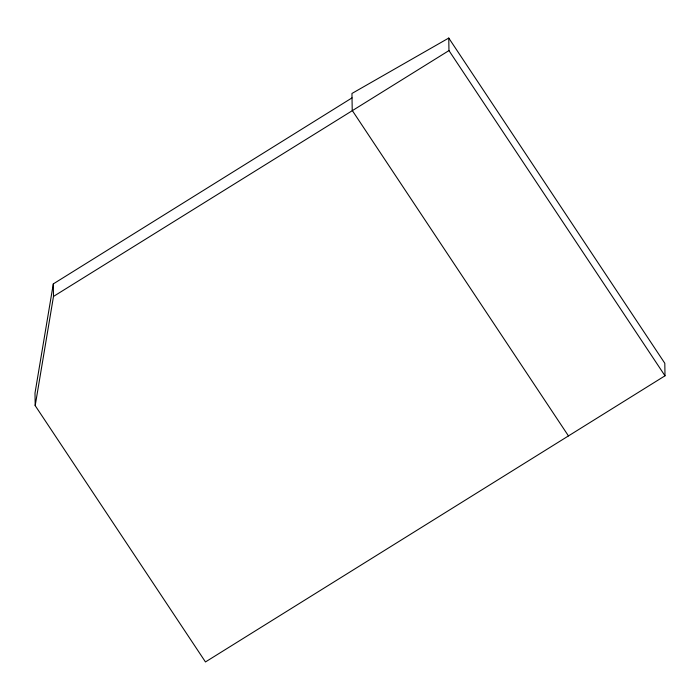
<?xml version="1.0" encoding="UTF-8"?>
<svg xmlns="http://www.w3.org/2000/svg" width="700" height="700" viewBox="0 0 700 700"><rect width="100%" height="100%" fill="white"/><g stroke="black" fill="none" stroke-linecap="round" stroke-linejoin="round"><path stroke-width="1.05" d="M352.021 97.886L53.305 283.894L35 393.102L35.192 405.632L205.468 661.946L665 375.804L664.808 363.274L448.761 38.054L351.951 93.468L352.223 110.407L568.452 435.916M35.192 405.632L53.498 296.424L53.305 283.894M53.498 296.424L448.963 50.584L448.761 38.054M448.963 50.584L665 375.804"/></g></svg>
